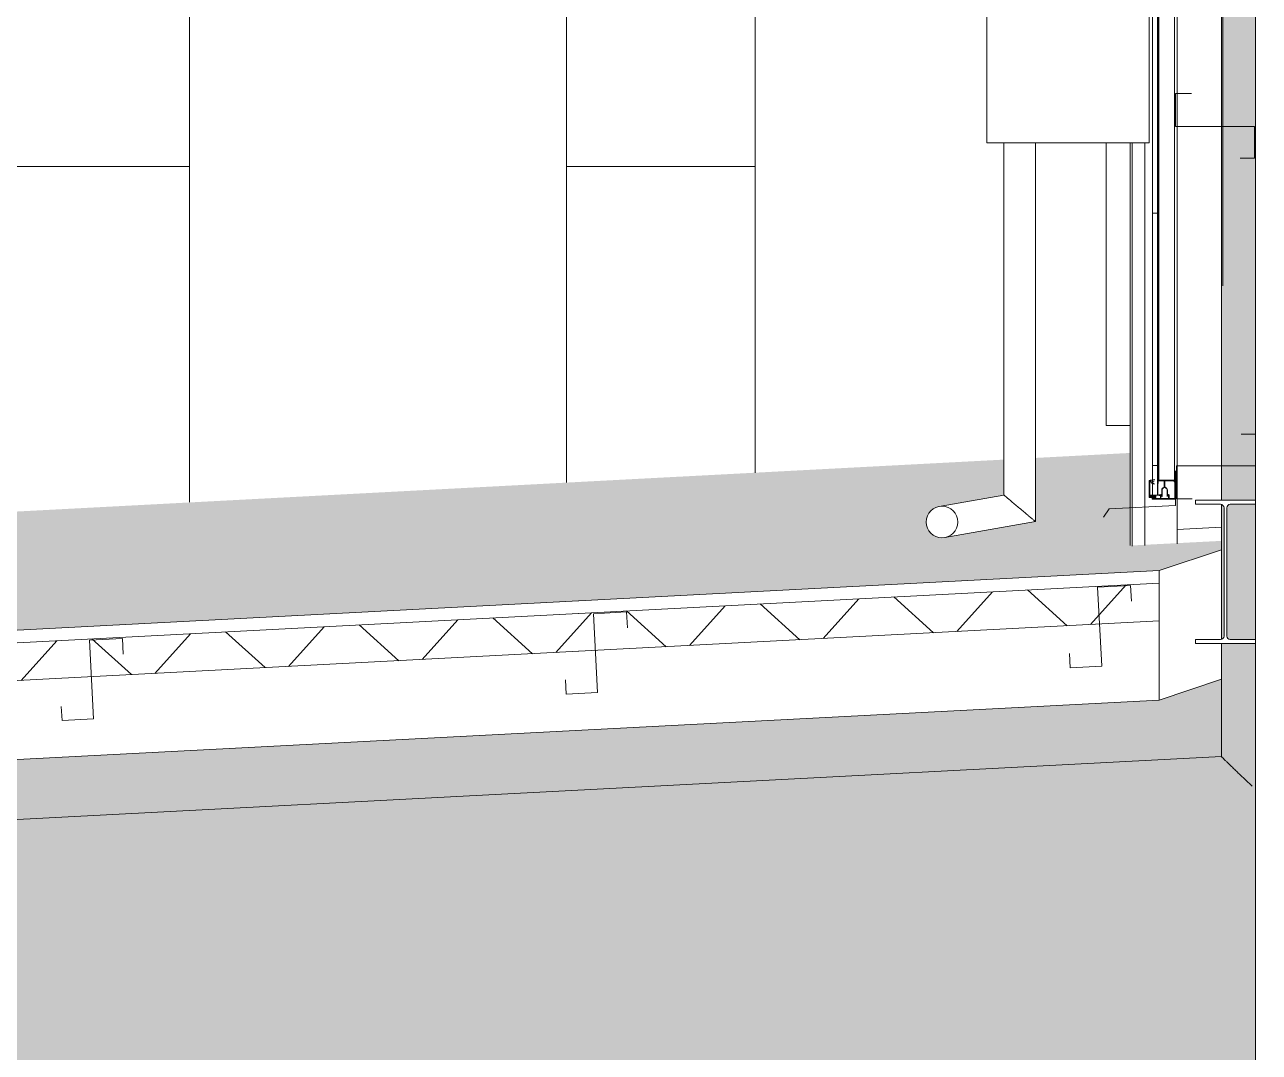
# Model space of a CAD drawing. Header units: millimetres. Extents: x 4237772 to 4686020, y -673 to 29459.
# Drawn here: x 4457909 to 4461823, y 9596 to 12852 of the extents above; entities that cross this region are included whole.
import ezdxf

# ---------------------------------------------------------------- set-up
doc = ezdxf.new("R2010")
doc.units = ezdxf.units.MM
for name, color, linetype, lineweight in [('A-DETL', 90, 'Continuous', 18), ('A-DETL-GENF', 92, 'Continuous', 5), ('A-GENM', 13, 'Continuous', 5), ('A-GLAZ-CWMG', 51, 'Continuous', 5), ('A-ROOF', 132, 'Continuous', 5), ('A-ROOF-IDEN', 132, 'Continuous', 5), ('A-ROOF-PATT', 132, 'Continuous', 5), ('A-WALL-PATT', 111, 'Continuous', 5), ('P-SANR-FIXT', 6, 'Continuous', 5), ('S-BEAM', 12, 'Continuous', 5)]:
    doc.layers.add(name, color=color, linetype=linetype, lineweight=lineweight)

# ---------------------------------------------------------------- blocks, each defined once
blk = doc.blocks.new('Mechanical - Condensers - Mechanical - Condensers-1249279-SECTION - GRIDS B1-B2')
at = {"layer": 'A-GENM'}
h = blk.add_hatch(color=256, dxfattribs=at)
h.paths.add_polyline_path([(4436172.5, 10439.2), (4436172.5, 10891.3), (4436075.1, 10891.3), (4436075.1, 10534.1), (4436087.2, 10521.4), (4436146.7, 10463.8)])
h.paths.add_polyline_path([(4436172.5, 10904), (4436172.5, 11332.6), (4436102.6, 11332.3), (4436095.3, 11329.3), (4436091.9, 11321.2), (4436093.1, 10912.7), (4436095.3, 10907.4), (4436104.5, 10904), (4436149.4, 10904)])
h.paths.add_polyline_path([(4436075.1, 10905.3), (4436080.2, 10907.7), (4436083.4, 10915.4), (4436082.3, 11323.9), (4436077.9, 11330.2), (4436075.1, 11329.3), (4436075.1, 10907.4)])
h.paths.add_polyline_path([(4436152.2, 11345.3), (4436172.5, 11345.3), (4436172.5, 14590.3), (4436075.1, 14690.3), (4436075.7, 11345.3), (4436146.7, 11345.3)])
h = blk.add_hatch(color=256, dxfattribs=at)
h.paths.add_polyline_path([(4415037.4, 8329.8), (4436182.7, 9438.4), (4436182.7, 10891.3), (4436172.5, 10891.3), (4436172.5, 10439.2), (4414985.1, 9328.4), (4415005.1, 8947.9)])
h.paths.add_polyline_path([(4436716.5, 9466.4), (4437172.1, 9490.2), (4437172.1, 13590.3), (4461105.5, 13590.3), (4461105.5, 14590.3), (4437034.5, 14590), (4436716.5, 14562.1), (4436716.5, 9584)])
h.paths.add_polyline_path([(4436182.7, 10904), (4436182.7, 11332.6), (4436172.5, 11332.6), (4436172.5, 10904)])
h.paths.add_polyline_path([(4436182.7, 11345.3), (4436182.7, 14590.3), (4436172.5, 14590.3), (4436172.5, 11345.3)])
h.paths.add_polyline_path([(4475115.8, 13590.3), (4477373.7, 13590.3), (4477373.7, 14590.3), (4461305.5, 14590.3), (4461305.5, 13590.3), (4474992.1, 13590.3)])
h = blk.add_hatch(color=256, dxfattribs=at)
h.paths.add_polyline_path([(4428549.3, 10139.6), (4429663.8, 10198), (4429663.8, 10388.4), (4428539.4, 10329.7), (4428545.1, 10220.2)])
h.paths.add_polyline_path([(4429813.8, 10205.9), (4436075.1, 10534.1), (4436075.1, 10778.2), (4435877.9, 10712.6), (4429813.8, 10396.2), (4429813.8, 10220.2)])
h.paths.add_polyline_path([(4437301.2, 10597.1), (4437931.9, 10630.3), (4437931.9, 10902.9), (4437301.2, 10869.8), (4437301.2, 10598.9)])
h.paths.add_polyline_path([(4438400.8, 10654.9), (4438804.7, 10676.2), (4438804.7, 10948.9), (4438400.8, 10927.6), (4438400.8, 10810.3)])
h.paths.add_polyline_path([(4439273.5, 10700.8), (4439677.4, 10722.1), (4439677.4, 10994.8), (4439273.5, 10973.6), (4439273.5, 10810.3)])
blk.add_hatch(color=256, dxfattribs=at).paths.add_polyline_path([(4414985.1, 9328.4), (4436172.5, 10439.2), (4436075.1, 10534.1), (4414982.2, 9426), (4414981.9, 9414.9), (4414983.9, 9354.3)])
for p, q in [((4436075.1, 14690.3), (4436075.1, 11345.3)), ((4436075.1, 11331.4), (4436075.1, 10905.3)), ((4436075.1, 10891.3), (4436075.1, 10534.1)), ((4436075.1, 10534.1), (4414982.5, 9428.3))]:
    blk.add_line(p, q, dxfattribs=at)
blk.add_open_spline([(4436075.1, 10534.1), (4436074.9, 10534.1), (4436076.3, 10532.5), (4436081.5, 10527.1), (4436087, 10521.6), (4436092.8, 10515.9), (4436098.2, 10510.6), (4436102.5, 10506.4), (4436107.2, 10501.9), (4436113.8, 10495.4), (4436120.9, 10488.5), (4436128.5, 10481.2), (4436136.3, 10473.6), (4436146.6, 10463.8), (4436159.4, 10451.8), (4436168.1, 10443.4), (4436172.5, 10439.2)], degree=3, knots=[0, 0, 0, 0, 0.166667, 0.25, 0.333333, 0.416667, 0.458333, 0.5, 0.541667, 0.583333, 0.666667, 0.708333, 0.75, 0.833333, 0.916667, 1, 1, 1, 1], dxfattribs=at)
blk = doc.blocks.new('Downpipe - Tee Spreader - Downpipe - Tee Spreader-1473809-SECTION - GRIDS B1-B2')
at = {"layer": 'P-SANR-FIXT'}
for p, q in [((4435385.5, 12477.8), (4435385.5, 11362)), ((4435485.5, 11278), (4435485.5, 12477.8)), ((4435385.5, 11362), (4435180.6, 11325.8)), ((4435198, 11227.3), (4435485.5, 11278))]:
    blk.add_line(p, q, dxfattribs=at)
for start, end in [(0, 180), (180, 360)]:
    blk.add_arc((4435189.3, 11276.6), 50, start, end, dxfattribs=at)
for points, knots in [([(4435385.5, 11362), (4435385.5, 11362), (4435386.7, 11361), (4435390.9, 11357.5), (4435395.8, 11353.4), (4435400.1, 11349.8), (4435404.2, 11346.3), (4435407.7, 11343.3), (4435411.4, 11340.2), (4435416.3, 11336.1), (4435424.6, 11329.1), (4435431.2, 11323.7), (4435435.5, 11320)], [0.5, 0.5, 0.5, 0.5, 0.5833333, 0.6666667, 0.7083333, 0.75, 0.7916667, 0.8125, 0.8333333, 0.875, 0.9166667, 1, 1, 1, 1]), ([(4435435.5, 11320), (4435439.9, 11316.3), (4435446.4, 11310.9), (4435454.7, 11303.9), (4435459.6, 11299.8), (4435463.3, 11296.7), (4435466.9, 11293.7), (4435471, 11290.2), (4435475.3, 11286.6), (4435479, 11283.6), (4435481.9, 11281.1), (4435484.7, 11278.8), (4435485.5, 11278), (4435485.5, 11278)], [0, 0, 0, 0, 0.0833333, 0.125, 0.1666667, 0.1875, 0.2083333, 0.25, 0.2916667, 0.3333333, 0.375, 0.4166667, 0.5, 0.5, 0.5, 0.5])]:
    blk.add_open_spline(points, degree=3, knots=knots, dxfattribs=at)
blk = doc.blocks.new('Downpipe - L Spreader - Default-1309623-SECTION - GRIDS B1-B2')
at = {"layer": 'P-SANR-FIXT'}
for p, q in [((4435709.3, 12477.8), (4435709.3, 11582.4)), ((4435709.3, 11582.4), (4435785.7, 11582.4))]:
    blk.add_line(p, q, dxfattribs=at)
blk = doc.blocks.new('Structural Framing 25 - Structural Framing 1-1640794-SECTION - GRIDS B1-B2')
at = {"layer": 'S-BEAM'}
for p, q in [((4436182.7, 15045.8), (4436182.7, 11345.3)), ((4436182.7, 11332.6), (4436182.7, 10904)), ((4436182.7, 10891.3), (4436182.7, 5200))]:
    blk.add_line(p, q, dxfattribs=at)
blk = doc.blocks.new('Roof Gutters3 - Roof Gutters-1885272-SECTION - GRIDS B1-B2')
at = {"layer": 'A-ROOF'}
for p, q in [((4435934.5, 15032.2), (4435934.5, 11207.6)), ((4435831.8, 12477.8), (4435831.8, 11202.2))]:
    blk.add_line(p, q, dxfattribs=at)
blk = doc.blocks.new('Rectangular Mullion - Frame_Framed Facade_Danpal_DPANMF BT1-2879759-SECTION - GRIDS B1-B2')
at = {"layer": 'A-GLAZ-CWMG'}
for p, q in [((4435785.7, 11202), (4435785.7, 12477.8)), ((4435792.2, 11199.9), (4435792.2, 12477.8))]:
    blk.add_line(p, q, dxfattribs=at)
blk = doc.blocks.new('Rectangular Mullion - Mullion_FramedFacade_Danpal_DPAEC50-1262938-SECTION - GRIDS B1-B2')
at = {"layer": 'A-GLAZ-CWMG'}
for p, q in [((4435873.5, 14848.8), (4435873.5, 11408.8)), ((4435874.3, 14848.8), (4435874.3, 11408.8)), ((4435876.2, 14848.8), (4435876.2, 11408.8)), ((4435877.2, 14848.8), (4435877.2, 11408.8)), ((4435926.2, 14848.8), (4435926.2, 11408.8))]:
    blk.add_line(p, q, dxfattribs=at)
blk = doc.blocks.new('MulticellPanel_Polycarbonate_Danpal_1040w - Pearl Green-1262874-SECTION - GRIDS B1-B2')
at = {"layer": 'A-GENM'}
h = blk.add_hatch(dxfattribs=at)
h.set_pattern_fill('FP_202', color=256, style=0, pattern_type=2)
h.set_pattern_definition([(90, (4463253, 10654.8), (-800, 5e-14), []), (180, (4463253, 10654.8), (-1e-13, -800), [])])
h.paths.add_polyline_path([(4435872.7, 11362.1), (4435872.7, 14848.8), (4435856.7, 14848.8), (4435859, 11362.1), (4435866.7, 11362.1)])
for p, q in [((4435856.7, 14848.8), (4435856.7, 11362.1)), ((4435872.7, 11362.1), (4435872.7, 14848.8)), ((4435856.7, 11362.1), (4435872.7, 11362.1))]:
    blk.add_line(p, q, dxfattribs=at)
blk = doc.blocks.new('Rectangular Mullion - Frame_Framed Facade_Danpal_DPANMF BT1-2879755-SECTION - GRIDS B1-B2')
at = {"layer": 'A-GLAZ-CWMG'}
blk.add_line((4436075.1, 11260.4), (4435934.5, 11253), dxfattribs=at)
blk = doc.blocks.new('Rectangular Mullion - DPANMF BT1-1105306-SECTION - GRIDS B1-B2')
at = {"layer": 'A-DETL-GENF'}
for p, q in [((4435846.3, 11359.8), (4435846.3, 11407.7)), ((4435846.3, 11407.7), (4435852.2, 11407.7)), ((4435848.3, 11406.2), (4435848.3, 11362.1)), ((4435852.2, 11406.2), (4435848.3, 11406.2)), ((4435852.2, 11407.7), (4435850.5, 11407.7)), ((4435851.1, 11405.5), (4435852.2, 11405.5)), ((4435852.2, 11407.7), (4435852.2, 11406.2)), ((4435852.2, 11405.5), (4435852.2, 11407.7)), ((4435856.5, 11408), (4435855.8, 11405.9)), ((4435856.4, 11405.3), (4435861.8, 11406.4)), ((4435862.4, 11410.1), (4435856.5, 11408)), ((4435862, 11405.8), (4435856.9, 11403.7)), ((4435873.2, 11398.8), (4435873.2, 11408.8)), ((4435873.2, 11408.8), (4435927.2, 11408.8)), ((4435874.7, 11398.8), (4435873.2, 11398.8)), ((4435893.1, 11407.3), (4435874.7, 11407.3)), ((4435874.7, 11407.3), (4435874.7, 11398.8)), ((4435894.1, 11387.5), (4435894.1, 11406.3)), ((4435895.6, 11406.3), (4435895.6, 11387.5)), ((4435925.7, 11407.3), (4435896.6, 11407.3)), ((4435925.7, 11403.8), (4435925.7, 11407.3)), ((4435927.2, 11403.8), (4435925.7, 11403.8)), ((4435927.2, 11408.8), (4435927.2, 11403.8)), ((4435927.2, 11351.3), (4435927.2, 11408.1)), ((4435929.7, 11407.4), (4435929.7, 11348.8)), ((4435850.3, 11360.5), (4435846.3, 11359.8)), ((4435846.3, 11354.3), (4435846.3, 11359.8)), ((4435846.3, 11359.8), (4435850.1, 11359.8)), ((4435855.6, 11354.3), (4435846.3, 11354.3)), ((4435848.3, 11362.1), (4435851, 11362.1)), ((4435848.4, 11357.9), (4435848.4, 11356.2)), ((4435848.4, 11356.2), (4435865, 11356.2)), ((4435850.3, 11358.9), (4435850.3, 11360.5)), ((4435859.4, 11358.4), (4435850.8, 11358.4)), ((4435851.7, 11361.4), (4435851.7, 11360.3)), ((4435852.2, 11359.8), (4435860.3, 11359.8)), ((4435855.6, 11348.8), (4435855.6, 11354.3)), ((4435866.7, 11354.3), (4435857.3, 11354.3)), ((4435857.3, 11354.3), (4435857.3, 11351.3)), ((4435857.3, 11351.3), (4435881.6, 11351.3)), ((4435860.5, 11357.7), (4435859.4, 11358.4)), ((4435863.3, 11357.7), (4435860.5, 11357.7)), ((4435861.1, 11358.8), (4435863.9, 11358.8)), ((4435865, 11358.8), (4435862.1, 11358.8)), ((4435862.8, 11360.1), (4435866.7, 11360.1)), ((4435865, 11356.2), (4435865, 11358.8)), ((4435866.7, 11360.1), (4435866.7, 11354.3)), ((4435876.6, 11360.8), (4435876.6, 11362.3)), ((4435876.6, 11362.3), (4435884.7, 11362.3)), ((4435881.6, 11360.8), (4435876.6, 11360.8)), ((4435881.6, 11351.3), (4435881.6, 11360.8)), ((4435883.1, 11360.8), (4435883.1, 11351.3)), ((4435885.3, 11360.8), (4435883.1, 11360.8)), ((4435883.1, 11351.3), (4435907.7, 11351.3)), ((4435883.2, 11364.1), (4435885.7, 11364.1)), ((4435885.7, 11363.1), (4435883.2, 11363.1)), ((4435886.3, 11358), (4435884.9, 11360.4)), ((4435885.7, 11364.1), (4435885.7, 11377.4)), ((4435885.7, 11361.2), (4435885.7, 11363.1)), ((4435886.9, 11377.4), (4435886.9, 11358.1)), ((4435902.9, 11358.1), (4435902.9, 11377.2)), ((4435904.8, 11360.4), (4435903.4, 11358)), ((4435904.1, 11377.2), (4435904.1, 11364.1)), ((4435904.1, 11364.1), (4435906.6, 11364.1)), ((4435906.6, 11363.1), (4435904.1, 11363.1)), ((4435904.1, 11363.1), (4435904.1, 11361.2)), ((4435907.7, 11360.8), (4435904.3, 11360.8)), ((4435904.8, 11362.3), (4435909.2, 11362.3)), ((4435907.7, 11351.3), (4435907.7, 11360.8)), ((4435909.2, 11362.3), (4435909.2, 11351.3)), ((4435909.2, 11351.3), (4435927.2, 11351.3)), ((4435929.7, 11348.8), (4435855.6, 11348.8))]:
    blk.add_line(p, q, dxfattribs=at)
for centre, radius, start, end in [((4435853, 11406.4), 3.39, 103.7613, 126.2723), ((4435862.5, 11408), 11.6, 192.7142, 266.5551), ((4435861.5, 11371.7), 39.1, 89.0481, 103.7613), ((4435856.3, 11405.7), 0.48, 163.5726, 281.4702), ((4435857.2, 11402.8), 0.88, 111.9882, 227.4298), ((4435899.7, 11443.6), 59.8, 223.8532, 231.0063), ((4435861.9, 11406), 0.32, 291.9882, 101.4702), ((4435861.8, 11396.8), 0.4, 263.0736, 49.4168), ((4435893.1, 11406.3), 1, 0, 90), ((4435896.6, 11406.3), 1, 90, 180), ((4435848.9, 11357.9), 0.5, 90, 180), ((4435850.8, 11358.9), 0.5, 180, 270), ((4435851, 11361.4), 0.7, 0, 90), ((4435852.2, 11360.3), 0.5, 180, 270), ((4435862.8, 11359.3), 0.834, 90, 213.9612), ((4435883.2, 11363.6), 0.5, 90, 270), ((4435894.9, 11377.4), 9.2, 99.879, 180), ((4435894.9, 11377.4), 8, 358.2562, 180), ((4435893.1, 11387.5), 1, 279.879, 0), ((4435896.6, 11387.5), 1, 180, 260.1209), ((4435894.9, 11377.4), 9.2, 358.3739, 80.1209), ((4435903.2, 11358.1), 0.3, 180, 330), ((4435906.6, 11363.6), 0.5, 270, 90)]:
    blk.add_arc(centre, radius, start, end, dxfattribs=at)
for centre, major_axis, start_param, end_param in [((4435862.2, 11410.4), (0.356, 0.183), 4.581171, 7.491807), ((4435886.6, 11358.1), (0.3, 0), 3.665191, 6.283185)]:
    blk.add_ellipse(centre, major_axis=major_axis, ratio=1, start_param=start_param, end_param=end_param, dxfattribs=at)
for points, knots in [([(4435850.5, 11407.7), (4435850.4, 11407.7), (4435850.3, 11407.8), (4435850.2, 11407.9), (4435850.2, 11408.2), (4435850.4, 11408.5), (4435850.6, 11408.9), (4435850.9, 11409.1), (4435851, 11409.2)], [0, 0, 0, 0, 0.147059, 0.294118, 0.411765, 0.588235, 0.823529, 1, 1, 1, 1]), ([(4435927.2, 11408.1), (4435927.2, 11408.1), (4435927.3, 11408.3), (4435927.3, 11408.4), (4435927.5, 11408.5), (4435927.7, 11408.6), (4435927.9, 11408.5), (4435928.2, 11408.4), (4435928.5, 11408.3), (4435928.9, 11408.1), (4435929.2, 11408), (4435929.4, 11407.9), (4435929.5, 11407.8), (4435929.7, 11407.6), (4435929.7, 11407.5), (4435929.7, 11407.4)], [0, 0, 0, 0, 0.041667, 0.104167, 0.177083, 0.239583, 0.333333, 0.416667, 0.5, 0.666667, 0.729167, 0.791667, 0.84375, 0.90625, 1, 1, 1, 1]), ([(4435850.1, 11359.8), (4435850.1, 11359.8), (4435850.3, 11359.8), (4435850.3, 11359.6), (4435850.2, 11359.4), (4435850, 11359.2), (4435849.8, 11359), (4435849.7, 11358.9), (4435849.6, 11358.7), (4435849.4, 11358.6), (4435849.3, 11358.5), (4435849.1, 11358.4), (4435849, 11358.4), (4435848.9, 11358.4)], [0, 0, 0, 0, 0.072917, 0.1875, 0.291667, 0.5, 0.583333, 0.666667, 0.729167, 0.791667, 0.854167, 0.916667, 1, 1, 1, 1]), ([(4435860.3, 11359.8), (4435860.4, 11359.8), (4435860.6, 11359.8), (4435860.8, 11359.7), (4435860.9, 11359.6), (4435861, 11359.5), (4435861.1, 11359.3), (4435861.1, 11359.1), (4435861.1, 11358.9), (4435861.1, 11358.8)], [0, 0, 0, 0, 0.111111, 0.222222, 0.333333, 0.444444, 0.555556, 0.708333, 1, 1, 1, 1]), ([(4435863.9, 11358.8), (4435864, 11358.8), (4435864.1, 11358.8), (4435864.2, 11358.6), (4435864.1, 11358.2), (4435863.9, 11357.9), (4435863.7, 11357.8), (4435863.5, 11357.7), (4435863.3, 11357.7)], [0, 0, 0, 0, 0.125, 0.25, 0.5, 0.666667, 0.833333, 1, 1, 1, 1]), ([(4435884.7, 11362.3), (4435884.9, 11362.3), (4435885.1, 11362.2), (4435885.3, 11361.8), (4435885.4, 11361.7), (4435885.5, 11361.5), (4435885.5, 11361.3), (4435885.6, 11361.1), (4435885.5, 11360.9), (4435885.4, 11360.8), (4435885.3, 11360.8)], [0, 0, 0, 0, 0.333333, 0.416667, 0.5, 0.583333, 0.666667, 0.75, 0.84375, 1, 1, 1, 1]), ([(4435884.9, 11360.4), (4435884.9, 11360.4), (4435884.9, 11360.6), (4435885, 11360.8), (4435885.2, 11360.9), (4435885.4, 11361.1), (4435885.6, 11361.1), (4435885.7, 11361.2)], [0, 0, 0, 0, 0.25, 0.5, 0.75, 0.875, 1, 1, 1, 1]), ([(4435904.3, 11360.8), (4435904.2, 11360.8), (4435904.1, 11360.9), (4435904, 11361), (4435904, 11361.2), (4435904, 11361.4), (4435904.1, 11361.6), (4435904.2, 11361.8), (4435904.4, 11362), (4435904.5, 11362.2), (4435904.6, 11362.3), (4435904.7, 11362.3), (4435904.8, 11362.3)], [0, 0, 0, 0, 0.083333, 0.1875, 0.291667, 0.375, 0.458333, 0.583333, 0.666667, 0.75, 0.875, 1, 1, 1, 1]), ([(4435904.1, 11361.2), (4435904.2, 11361.1), (4435904.3, 11361.1), (4435904.5, 11361), (4435904.7, 11360.8), (4435904.9, 11360.6), (4435904.9, 11360.5), (4435904.8, 11360.4)], [0, 0, 0, 0, 0.125, 0.25, 0.375, 0.625, 1, 1, 1, 1])]:
    blk.add_open_spline(points, degree=3, knots=knots, dxfattribs=at)
blk = doc.blocks.new('Rectangular Mullion - Frame_Framed Facade_Danpal_DPANMF BT1-1113569-SECTION - GRIDS B1-B2')
at = {"layer": 'A-GLAZ-CWMG'}
for p, q in [((4435852.2, 11407.7), (4435846.3, 11407.7)), ((4435848.3, 11406.2), (4435852.2, 11406.2)), ((4435852.2, 11406.2), (4435852.2, 11407.7)), ((4435873.2, 11408.8), (4435873.2, 11362.1)), ((4435929.7, 11408.8), (4435927.2, 11408.8)), ((4435846.3, 11359.8), (4435846.3, 11354.3)), ((4435846.3, 11354.3), (4435855.6, 11354.3)), ((4435873.2, 11362.1), (4435848.3, 11362.1)), ((4435855.6, 11354.3), (4435855.6, 11348.8))]:
    blk.add_line(p, q, dxfattribs=at)
blk = doc.blocks.new('Generic Models 13 - Generic Models 13-2262104-SECTION - GRIDS B1-B2')
at = {"layer": 'A-GENM'}
for p, q in [((4435385.5, 14893.4), (4435331.9, 14893.4)), ((4435331.9, 14877.8), (4435331.9, 14893.4)), ((4435846.3, 14893.4), (4435485.4, 14893.4)), ((4435846.3, 14893.4), (4435846.3, 14877.8))]:
    blk.add_line(p, q, dxfattribs=at)
at = {"layer": 'A-GENM', "lineweight": 13}
for p, q in [((4435846.3, 14877.8), (4435331.9, 14877.8)), ((4435331.9, 14877.8), (4435331.9, 12477.8)), ((4435846.3, 12477.8), (4435846.3, 14877.8)), ((4435331.9, 12477.8), (4435846.3, 12477.8))]:
    blk.add_line(p, q, dxfattribs=at)
blk = doc.blocks.new('Structural Framing 10 - Structural Framing 1-2898566-SECTION - GRIDS B1-B2')
at = {"layer": 'S-BEAM', "lineweight": 13}
for p, q in [((4436182.7, 11345.3), (4435992.7, 11345.3)), ((4435992.7, 11345.3), (4435992.7, 11332.6)), ((4435992.7, 11332.6), (4436072, 11332.6)), ((4436083.4, 11321.2), (4436083.4, 10915.4)), ((4436091.9, 10915.4), (4436091.9, 11321.2)), ((4436103.3, 11332.6), (4436182.7, 11332.6)), ((4436182.7, 11332.6), (4436182.7, 11345.3)), ((4436072, 10904), (4435992.7, 10904)), ((4435992.7, 10904), (4435992.7, 10891.3)), ((4435992.7, 10891.3), (4436182.7, 10891.3)), ((4436182.7, 10904), (4436103.3, 10904)), ((4436182.7, 10891.3), (4436182.7, 10904))]:
    blk.add_line(p, q, dxfattribs=at)
for centre, start, end in [((4436072, 11321.2), 360, 90), ((4436103.3, 11321.2), 90, 180), ((4436072, 10915.4), 270, 360), ((4436103.3, 10915.4), 180, 270)]:
    blk.add_arc(centre, 11.4, start, end, dxfattribs=at)

msp = doc.modelspace()

# ---------------------------------------------------------------- hatches: boundary and pattern name
at = {"layer": 'A-ROOF-PATT'}
h = msp.add_hatch(dxfattribs=at)
h.set_pattern_fill('FP_187', color=256, style=0, pattern_type=2)
h.set_pattern_definition([(3.013, (37691.9309, -226018.123), (-31.18210451525, -1.0529e-05), [])])
h.paths.add_polyline_path([(4446822.7, 10371.9), (4446831.5, 10372.4), (4446831.7, 10369.1), (4446837.2, 10370), (4446837.1, 10372.7), (4446822.1, 10371.9)])
h.paths.add_polyline_path([(4447460.8, 10390.4), (4447461.4, 10390.4), (4447460.8, 10426.5)])
h.paths.add_polyline_path([(4435506.2, 9766.6), (4446705.4, 10350.9), (4446710.4, 10360.2), (4446785.1, 10367.4), (4446784.9, 10370), (4446800.8, 10373.4), (4446800.3, 10382.5), (4446826.3, 10384), (4446826.9, 10372.6), (4446852.5, 10373.8), (4446852.8, 10370.2), (4446922.5, 10373.8), (4446927.3, 10362.5), (4447460.8, 10390.4), (4447462.7, 10427.3), (4447531.2, 10432.2), (4447531.1, 10434.1), (4447580.2, 10434.4), (4447580.2, 10434.2), (4447680.2, 10437.1), (4447680.7, 10432.2), (4447684.4, 10402), (4461505.4, 11123.2), (4461702.7, 11188.8), (4461702.7, 11216.8), (4461413.3, 11202), (4461413.3, 11495.4), (4461113.1, 11479.6), (4461111.4, 11277.7), (4460816.9, 11226.6), (4460803.9, 11228.3), (4460788.7, 11235.7), (4460779, 11244.5), (4460771.9, 11255.5), (4460768, 11268), (4460767.5, 11281), (4460770.3, 11293.8), (4460775.3, 11303.8), (4460785.5, 11315), (4460797.5, 11322.2), (4460814.6, 11327), (4461013.1, 11362), (4461013.1, 11474.3), (4456579.3, 11241.1), (4456599.2, 11193.6), (4456641.7, 11195.8), (4456641.7, 11189.8), (4456526.4, 11181.1), (4456524.9, 11187.2), (4456505.6, 11233.2), (4456436.4, 11228.9), (4456419.8, 11178.3), (4456306.6, 11169.8), (4456306.4, 11175.8), (4456349.2, 11179.6), (4456366.4, 11229.1), (4456348.5, 11228.9), (4455705.8, 11195.1), (4455707.7, 11174), (4455697.4, 11174.6), (4455696, 11175), (4455694.3, 11174.9), (4455693.6, 11194.5), (4454961.7, 11155.2), (4454964.9, 11107.2), (4454954.6, 11107.7), (4454953.8, 11108.2), (4454951.5, 11108.1), (4454949.8, 11155.3), (4454420.5, 11126), (4454221.1, 11106), (4454218.8, 11104), (4454220.6, 11056.5), (4454222.1, 11040.3), (4454211.8, 11040.9), (4454211.1, 11041.4), (4454208.8, 11041.3), (4454206.2, 11096.3), (4454207, 11103.2), (4454208.5, 11103.3), (4454208.5, 11104.4), (4454203, 11105.2), (4454198.4, 11106), (4453478.3, 11039.1), (4453476, 11037.1), (4453477.9, 10989.7), (4453479.4, 10973.5), (4453469.1, 10974.1), (4453468.3, 10974.5), (4453466, 10974.4), (4453463.5, 11029.4), (4453464.3, 11036.4), (4453465.7, 11036.5), (4453465.7, 11037.5), (4453460.3, 11038.3), (4453455.7, 11039.1), (4452735.5, 10972.3), (4452733.2, 10970.3), (4452735.1, 10922.9), (4452736.6, 10906.7), (4452726.3, 10907.2), (4452725.5, 10907.7), (4452723.2, 10907.6), (4452720.7, 10962.6), (4452721.5, 10969.6), (4452723, 10969.6), (4452722.9, 10970.7), (4452717.5, 10971.5), (4452712.9, 10972.3), (4451992.8, 10905.4), (4451990.4, 10903.5), (4451992.3, 10856), (4451993.8, 10839.8), (4451983.5, 10840.4), (4451982.7, 10840.9), (4451980.5, 10840.7), (4451977.9, 10895.7), (4451978.7, 10902.7), (4451980.2, 10902.8), (4451980.1, 10903.9), (4451974.7, 10904.7), (4451970.1, 10905.5), (4451250, 10838.6), (4451247.7, 10836.6), (4451249.5, 10789.2), (4451251.1, 10773), (4451240.7, 10773.6), (4451240, 10774), (4451237.7, 10773.9), (4451235.1, 10828.9), (4451235.9, 10835.9), (4451237.4, 10836), (4451237.4, 10837), (4451232, 10837.8), (4451227.3, 10838.6), (4450507.2, 10771.8), (4450504.9, 10769.8), (4450506.8, 10722.3), (4450508.3, 10706.2), (4450498, 10706.7), (4450497.2, 10707.2), (4450494.9, 10707.1), (4450492.4, 10762.1), (4450493.2, 10769.1), (4450494.7, 10769.1), (4450494.6, 10770.2), (4450489.2, 10771), (4450484.6, 10771.8), (4449764.4, 10704.9), (4449762.1, 10703), (4449764, 10655.5), (4449765.5, 10639.3), (4449755.2, 10639.9), (4449755, 10640.4), (4449752.1, 10640.2), (4449749.6, 10695.2), (4449750.4, 10702.2), (4449751.9, 10702.3), (4449751.8, 10703.4), (4449746.4, 10704.2), (4449741.8, 10705), (4449021.7, 10638.1), (4449019.4, 10636.1), (4449021.2, 10588.7), (4449022.7, 10572.5), (4449012.4, 10573.1), (4449011.7, 10573.5), (4449009.4, 10573.4), (4449006.8, 10628.4), (4449007.6, 10635.4), (4449009.1, 10635.5), (4449009, 10636.5), (4449003.6, 10637.3), (4448999, 10638.1), (4448278.9, 10571.3), (4448276.6, 10569.3), (4448279.4, 10511.8), (4448280, 10505.6), (4448269.6, 10507), (4448269.5, 10506.7), (4448266.6, 10508.8), (4448264, 10561.6), (4448264.8, 10568.6), (4448266.3, 10568.6), (4448266.3, 10569.7), (4448260.9, 10570.5), (4448256.3, 10571.3), (4447536.1, 10504.4), (4447533.8, 10502.4), (4447535.7, 10455), (4447537.2, 10438.8), (4447526.9, 10438.8), (4447526.1, 10439.8), (4447523.8, 10439.7), (4447521.3, 10494.7), (4447522.1, 10501.7), (4447523.6, 10501.8), (4447523.5, 10502.8), (4447518.1, 10503.6), (4447513.4, 10507.6), (4447513.2, 10511.2), (4447524.1, 10515.9), (4447537.5, 10515.4), (4447540.4, 10514.9), (4448261.8, 10581.9), (4448264.1, 10582.5), (4448280.3, 10582.3), (4448283.2, 10581.7), (4449006, 10648), (4449006.8, 10649.4), (4449023.1, 10649.1), (4449025.9, 10648.6), (4449747.3, 10715.6), (4449749.6, 10716.2), (4449765.8, 10715.9), (4449768.7, 10715.4), (4450490.1, 10782.4), (4450492.4, 10783), (4450508.6, 10782.8), (4450511.5, 10782.2), (4451232.9, 10849.3), (4451235.2, 10849.9), (4451251.4, 10849.6), (4451254.3, 10849.1), (4451975.6, 10916.1), (4451977.9, 10916.7), (4451994.1, 10916.4), (4451997, 10915.9), (4452718.4, 10982.9), (4452720.7, 10983.5), (4452736.9, 10983.3), (4452739.8, 10982.8), (4453461.2, 11049.8), (4453463.5, 11050.4), (4453479.7, 11050.1), (4453482.6, 11049.6), (4453969.2, 11093.5), (4435680.2, 9779.1)])
h.paths.add_polyline_path([(4446778.8, 10354.8), (4446851.4, 10360), (4446849.5, 10364.3), (4446780.4, 10360), (4446779.5, 10357.1)])
h.paths.add_polyline_path([(4446805.3, 10371.6), (4446806.8, 10373.8), (4446805.4, 10373.4)])
h.paths.add_polyline_path([(4446781.8, 10372.8), (4446781.8, 10392.8), (4446777.1, 10392.8), (4446786.9, 10439.9), (4446791.8, 10440.2), (4446796.6, 10391.1), (4446798.5, 10374.3), (4446784.9, 10373.1)])
h.paths.add_polyline_path([(4446800.2, 10384.7), (4446802.9, 10389.4), (4446810.6, 10391.8), (4446827, 10386.4), (4446802.9, 10384.8)])
h.paths.add_polyline_path([(4447531.1, 10434.1), (4447588, 10437.4), (4447534.7, 10434.3)])
h.paths.add_polyline_path([(4448198.5, 10438.4), (4448198.3, 10441.4), (4448204.4, 10444.2), (4448204.3, 10452.2), (4448205.5, 10494.1), (4448274, 10498.5), (4448274, 10500.9), (4448330.7, 10504.2), (4448322.9, 10503.5), (4448323, 10501.1), (4448423, 10504), (4448425, 10481.1), (4448427.5, 10454.7), (4448427.3, 10453.7), (4448427.2, 10451.4), (4448203.5, 10438.7)])
h.paths.add_polyline_path([(4447560.9, 10438.8), (4447560.5, 10446.2), (4447581.5, 10447), (4447581.9, 10439.9), (4447561.3, 10438.8)])
h.paths.add_polyline_path([(4447561.2, 10453.4), (4447567.5, 10455.8), (4447568.3, 10454.9), (4447565.3, 10454.2)])
h.paths.add_polyline_path([(4447563.8, 10449.5), (4447563.8, 10452.9), (4447568.3, 10454.2), (4447570.2, 10455.8), (4447575, 10455.8), (4447578.6, 10452.2), (4447577.4, 10450.3), (4447568.3, 10449.8)])
h.paths.add_polyline_path([(4448941.3, 10505.3), (4448941.1, 10508.3), (4448947.2, 10511), (4448947.1, 10519.1), (4448948.3, 10560.9), (4449016.7, 10565.4), (4449016.8, 10567.8), (4449073.5, 10571), (4449065.6, 10570.3), (4449065.8, 10567.9), (4449165.8, 10570.8), (4449166.7, 10560.6), (4449170.2, 10521.5), (4449170.1, 10520.5), (4449170, 10518.3), (4448948.6, 10505.7)])
h.paths.add_polyline_path([(4448303.7, 10505.6), (4448303.3, 10513), (4448324.4, 10511.8), (4448324.6, 10506.7), (4448304, 10505.6)])
h.paths.add_polyline_path([(4448304, 10520.2), (4448310.2, 10522.6), (4448311.1, 10521.7), (4448308.1, 10521.1)])
h.paths.add_polyline_path([(4448306.6, 10516.4), (4448306.6, 10519.8), (4448311.1, 10521.1), (4448313, 10522.6), (4448317.8, 10522.6), (4448321.3, 10519), (4448320.2, 10517.1), (4448311.1, 10516.6)])
h.paths.add_polyline_path([(4449684, 10572.1), (4449683.9, 10575.1), (4449690, 10577.9), (4449689.8, 10585.9), (4449691, 10627.8), (4449759.5, 10632.2), (4449759.5, 10634.6), (4449816.3, 10637.9), (4449808.4, 10637.1), (4449808.6, 10634.7), (4449908.6, 10637.6), (4449909.5, 10627.5), (4449913, 10588.4), (4449912.9, 10587.3), (4449912.8, 10585.1), (4449689.1, 10572.4)])
h.paths.add_polyline_path([(4449046.5, 10572.5), (4449046.1, 10579.9), (4449067, 10580.7), (4449067.4, 10573.6), (4449046.8, 10572.5)])
h.paths.add_polyline_path([(4449046.7, 10587.1), (4449053, 10589.5), (4449053.8, 10588.5), (4449050.9, 10587.9)])
h.paths.add_polyline_path([(4449049.3, 10583.2), (4449049.3, 10586.6), (4449053.8, 10587.9), (4449055.7, 10589.5), (4449060.6, 10589.5), (4449064.1, 10585.8), (4449062.9, 10583.9), (4449053.9, 10583.4)])
h.paths.add_polyline_path([(4450426.8, 10639), (4450426.6, 10642), (4450432.7, 10644.7), (4450432.6, 10652.7), (4450433.8, 10694.6), (4450502.3, 10699), (4450502.3, 10701.4), (4450559, 10704.7), (4450551.2, 10704), (4450551.3, 10701.6), (4450651.3, 10704.5), (4450652.2, 10694.3), (4450655.8, 10655.2), (4450655.6, 10654.2), (4450655.5, 10651.9), (4450484.9, 10642)])
h.paths.add_polyline_path([(4449789.2, 10639.3), (4449788.9, 10646.7), (4449809.8, 10647.6), (4449810.2, 10640.4), (4449789.6, 10639.3)])
h.paths.add_polyline_path([(4449789.5, 10653.9), (4449795.8, 10656.3), (4449796.6, 10655.4), (4449793.6, 10654.7)])
h.paths.add_polyline_path([(4449792.1, 10650), (4449792.1, 10653.5), (4449796.6, 10654.7), (4449798.5, 10656.3), (4449803.3, 10656.3), (4449806.9, 10652.7), (4449805.7, 10650.8), (4449796.6, 10650.3)])
h.paths.add_polyline_path([(4451169.6, 10705.8), (4451169.4, 10708.8), (4451175.5, 10711.6), (4451175.4, 10719.6), (4451176.6, 10761.4), (4451245.1, 10765.9), (4451246.9, 10768.5), (4451301.8, 10771.5), (4451293.9, 10770.8), (4451294.1, 10768.4), (4451394.1, 10771.3), (4451395, 10761.1), (4451398.6, 10722), (4451398.4, 10721), (4451398.3, 10718.8), (4451174.6, 10706.1)])
h.paths.add_polyline_path([(4450532, 10706.1), (4450531.6, 10713.5), (4450552.6, 10713.9), (4450553, 10707.3), (4450532.4, 10706.2)])
h.paths.add_polyline_path([(4450532.3, 10720.7), (4450538.6, 10723.1), (4450539, 10722.1), (4450536.4, 10721.6)])
h.paths.add_polyline_path([(4450534.9, 10716.9), (4450532.3, 10720.7), (4450539.4, 10721.6), (4450541.3, 10723.1), (4450546.1, 10723.1), (4450549.7, 10719.5), (4450548.5, 10717.6), (4450539.3, 10717.1)])
h.paths.add_polyline_path([(4451912.3, 10772.6), (4451912.2, 10775.6), (4451918.3, 10778.4), (4451918.2, 10786.4), (4451919.4, 10828.3), (4451987.8, 10832.7), (4451989.4, 10835.3), (4452044.6, 10838.4), (4452036.7, 10837.6), (4452036.9, 10835.2), (4452136.9, 10838.2), (4452137.8, 10828), (4452141.3, 10788.9), (4452141.2, 10787.8), (4452141.1, 10785.6), (4451917.4, 10772.9)])
h.paths.add_polyline_path([(4451274.8, 10773), (4451274.4, 10780.4), (4451295.4, 10781.2), (4451295.7, 10774.1), (4451275.1, 10773)])
h.paths.add_polyline_path([(4451275.1, 10787.6), (4451281.3, 10790), (4451282.2, 10789), (4451279.2, 10788.4)])
h.paths.add_polyline_path([(4451277.7, 10783.7), (4451277.7, 10787.1), (4451282.2, 10788.4), (4451284.1, 10790), (4451288.9, 10790), (4451292.4, 10786.3), (4451291.2, 10784.4), (4451282.2, 10783.9)])
h.paths.add_polyline_path([(4452655.1, 10839.5), (4452655, 10842.5), (4452661.1, 10845.2), (4452660.9, 10856.3), (4452662.1, 10895.1), (4452730.6, 10899.6), (4452731.8, 10902.1), (4452787.4, 10905.2), (4452779.5, 10904.5), (4452779.7, 10902.1), (4452879.6, 10905), (4452880.5, 10894.8), (4452884.1, 10855.7), (4452884, 10854.7), (4452883.9, 10852.4), (4452660.2, 10839.7)])
h.paths.add_polyline_path([(4452017.6, 10839.8), (4452017.2, 10847.2), (4452038.1, 10848.1), (4452038.5, 10840.9), (4452017.9, 10839.8)])
h.paths.add_polyline_path([(4452017.8, 10854.4), (4452023, 10858.1), (4452024.9, 10855.9), (4452022, 10855.3)])
h.paths.add_polyline_path([(4452020.4, 10850.6), (4452020.4, 10854), (4452024.9, 10855.3), (4452025.8, 10856.3), (4452029.4, 10858.1), (4452035.2, 10853.2), (4452034, 10851.3), (4452025, 10850.8)])
h.paths.add_polyline_path([(4453397.9, 10906.3), (4453397.7, 10909.3), (4453403.8, 10912.1), (4453403.7, 10920.1), (4453404.9, 10961.9), (4453473.4, 10966.4), (4453474.3, 10968.9), (4453530.1, 10972.1), (4453522.3, 10971.3), (4453522.4, 10968.9), (4453622.4, 10971.8), (4453623.3, 10961.7), (4453626.9, 10922.5), (4453626.7, 10921.5), (4453626.6, 10919.3), (4453402.9, 10906.6)])
h.paths.add_polyline_path([(4452760.3, 10906.6), (4452759.9, 10914.1), (4452780.9, 10914.4), (4452781.3, 10907.8), (4452760.7, 10906.7)])
h.paths.add_polyline_path([(4452760.6, 10921.2), (4452766.9, 10923.7), (4452767.3, 10922.6), (4452764.7, 10922.1)])
h.paths.add_polyline_path([(4452763.2, 10917.4), (4452760.6, 10921.2), (4452767.7, 10922.1), (4452769.6, 10923.7), (4452774.4, 10923.7), (4452778, 10920), (4452776.8, 10918.1), (4452767.6, 10917.6)])
h.paths.add_polyline_path([(4454140.7, 10973.1), (4454140.5, 10976.1), (4454146.6, 10978.9), (4454146.5, 10986.9), (4454147.7, 11028.8), (4454216.1, 11033.2), (4454216.7, 11035.7), (4454272.9, 11038.9), (4454265, 11038.1), (4454265.2, 11035.8), (4454365.2, 11038.7), (4454366.1, 11028.5), (4454369.7, 10989.4), (4454369.5, 10988.4), (4454369.4, 10986.1), (4454145.7, 10973.4)])
h.paths.add_polyline_path([(4453503.1, 10973.5), (4453502.7, 10980.9), (4453523.7, 10981.7), (4453524, 10974.6), (4453503.5, 10973.5)])
h.paths.add_polyline_path([(4453503.4, 10988.1), (4453509.6, 10990.5), (4453510.5, 10989.5), (4453507.5, 10988.9)])
h.paths.add_polyline_path([(4453506, 10984.2), (4453506, 10987.6), (4453510.5, 10988.9), (4453512.4, 10990.5), (4453517.2, 10990.5), (4453520.7, 10986.9), (4453519.6, 10985), (4453510.5, 10984.5)])
h.paths.add_polyline_path([(4454883.4, 11040), (4454883.3, 11043), (4454889.4, 11045.7), (4454889, 11068.4), (4454890.4, 11095.6), (4454958.9, 11100.1), (4454959.2, 11102.5), (4455015.7, 11105.7), (4455007.8, 11105), (4455008, 11102.6), (4455108, 11105.5), (4455108.9, 11095.3), (4455112.4, 11056.2), (4455112.3, 11055.2), (4455112.2, 11053), (4454888.5, 11040.2)])
h.paths.add_polyline_path([(4454245.9, 11040.3), (4454245.5, 11047.7), (4454266.4, 11048.6), (4454266.8, 11041.4), (4454246.2, 11040.3)])
h.paths.add_polyline_path([(4454246.2, 11054.9), (4454252.4, 11057.3), (4454253.2, 11056.4), (4454250.3, 11055.8)])
h.paths.add_polyline_path([(4454248.7, 11051.1), (4454248.7, 11054.5), (4454253.3, 11055.8), (4454255.2, 11057.3), (4454260, 11057.3), (4454263.5, 11053.7), (4454262.3, 11051.8), (4454253.3, 11051.3)])
h.paths.add_polyline_path([(4455626.2, 11106.8), (4455626, 11109.8), (4455632.2, 11112.6), (4455632, 11120.6), (4455633.2, 11162.5), (4455701.7, 11166.9), (4455701.7, 11169.3), (4455758.5, 11172.6), (4455750.6, 11171.8), (4455750.7, 11169.4), (4455850.7, 11172.3), (4455852.5, 11151.7), (4455855.2, 11123.1), (4455855, 11122), (4455854.9, 11119.8), (4455631.2, 11107.1)])
h.paths.add_polyline_path([(4454988.7, 11107.2), (4454988.3, 11114.6), (4455009.2, 11114.9), (4455009.6, 11108.3), (4454989, 11107.2)])
h.paths.add_polyline_path([(4454988.9, 11121.8), (4454995.2, 11124.2), (4454995.6, 11123.1), (4454993, 11122.6)])
h.paths.add_polyline_path([(4454991.5, 11117.9), (4454988.9, 11121.8), (4454996, 11122.6), (4454997.9, 11124.2), (4455002.8, 11124.2), (4455006.3, 11120.5), (4455005.1, 11118.6), (4454995.9, 11118.1)])
h.paths.add_polyline_path([(4455731.4, 11174), (4455731, 11181.4), (4455752, 11181.8), (4455752.4, 11175.1), (4455731.8, 11174)])
h.paths.add_polyline_path([(4455731.7, 11188.6), (4455738, 11191), (4455738.4, 11190), (4455735.8, 11189.4)])
h.paths.add_polyline_path([(4455734.3, 11184.7), (4455731.7, 11188.6), (4455738.8, 11189.4), (4455740.7, 11191), (4455745.5, 11191), (4455749.1, 11187.4), (4455747.9, 11185.5), (4455738.7, 11185)])
h.paths.add_polyline_path([(4462928.8, 11280.3), (4467172.6, 11503.7), (4466984.3, 11503.7), (4466984.3, 11494), (4462928.8, 11281.3)])
h = msp.add_hatch(dxfattribs=at)
h.set_pattern_fill('FP_186', color=256, angle=225, style=0, pattern_type=2)
h.set_pattern_definition([(47.987, (4488880.53, 10654.8), (-222.8979, 200.7898), []), (137.987, (4488880.53, 10654.8), (-200.7898, -222.8979), [])])
h.paths.add_polyline_path([(4435506.2, 9606.4), (4461505.4, 10963), (4461505.4, 11083.1), (4446985.8, 10323.9), (4446985.7, 10320.9), (4446870.4, 10312.2), (4446868.5, 10319.4), (4446766, 10312.6), (4446766, 10309.6), (4446650.5, 10300.9), (4446650.4, 10306.9), (4446650.1, 10308), (4435506.2, 9726.5)])
at = {"layer": 'A-WALL-PATT'}
h = msp.add_hatch(dxfattribs=at)
h.set_pattern_fill('FP_191', color=256, style=0, pattern_type=2)
h.set_pattern_definition([(90, (4454244, 7600), (-5977, 4e-13), [1200, -1200]), (90, (4455439.6, 7600), (-5977, 4e-13), [1200, -1200]), (90, (4456635, 7600), (-5977, 4e-13), [1200, -1200]), (90, (4455439.6, 8800), (-5977, 4e-13), [1200, -1200]), (90, (4456635, 8800), (-5977, 4e-13), [1200, -1200]), (180, (4455439.6, 8800), (-3e-13, -2400), [1195.4, -4781.7]), (180, (4456635, 10000), (-3e-13, -2400), [1195.4, -4781.7]), (90, (4456635, 7600), (-5977, 4e-13), [1200, -1200]), (90, (4457830.5, 7600), (-5977, 4e-13), [1200, -1200]), (90, (4458428, 7600), (-5977, 4e-13), [1200, -1200]), (90, (4457830.5, 8800), (-5977, 4e-13), [1200, -1200]), (90, (4458428, 8800), (-5977, 4e-13), [1200, -1200]), (180, (4457830.5, 8800), (-3e-13, -2400), [1195.4, -4781.7]), (180, (4458428.2, 10000), (-3e-13, -2400), [597.7, -5379.4]), (90, (4453646.5, 7600), (-5977, 4e-13), [1200, -1200]), (90, (4454244, 7600), (-5977, 4e-13), [1200, -1200]), (90, (4453646.5, 8800), (-5977, 4e-13), [1200, -1200]), (90, (4454244, 8800), (-5977, 4e-13), [1200, -1200]), (180, (4453646.5, 8800), (-3e-13, -2400), [1195.4, -4781.7]), (180, (4454244.2, 10000), (-3e-13, -2400), [597.7, -5379.4]), (90, (4454244, 7600), (-5977, 4e-13), [1200, -1200]), (90, (4452451, 7600), (-5977, 4e-13), [1200, -1200])])
h.paths.add_polyline_path([(4454844.4, 11149.8), (4454949.8, 11155.3), (4454949.8, 11170.1), (4454951.3, 11170.2), (4454951.2, 11171.2), (4454945.8, 11172), (4454941.2, 11172.8), (4454860.7, 11165.6)])
h.paths.add_polyline_path([(4454961.7, 11156), (4455694, 11196.2), (4455695.1, 11226.3), (4455692, 11237.9), (4455688.6, 11238.9), (4455684, 11239.7), (4454963.8, 11172.8), (4454961.5, 11170.8)])
h.paths.add_polyline_path([(4456475.2, 11240.6), (4456474.6, 11240.7), (4456475.2, 11240.6)])
h.paths.add_polyline_path([(4456500.8, 11242.2), (4456487.6, 11240), (4456487.8, 11238), (4456493.2, 11240.5), (4456493.1, 11241.5)])
h.paths.add_polyline_path([(4454869.9, 11174.4), (4454946.7, 11183.4), (4454949, 11184.1), (4454965.2, 11183.8), (4454968.1, 11183.3), (4455691, 11249.5), (4455691.8, 11250.9), (4455708, 11250.6), (4455711, 11247.7), (4455709, 11241.2), (4455704.3, 11237.6), (4455706.1, 11195.1), (4456441.1, 11235.8), (4456441.2, 11238.9), (4456456.8, 11242.2), (4456458.5, 11251.5), (4456460.7, 11251.6), (4456462.4, 11251.7), (4456482.3, 11253), (4456482.9, 11241.5), (4456508.6, 11241.9), (4456508.8, 11239.1), (4460156.3, 11429.2), (4461013.1, 11474.3), (4461013.1, 12477.8), (4460959.4, 12477.8), (4460959.4, 12931.5), (4460909.4, 12931.5), (4460909.4, 13582.9), (4460959.4, 13582.9), (4460959.4, 13674.8), (4460909.4, 13674.8), (4460909.4, 14192.8), (4460959.4, 14192.8), (4460959.4, 14842.5), (4459393.8, 15121.6), (4459393.8, 15455.7), (4459309.4, 15456.1), (4454871.4, 11175.8)])
h.paths.add_polyline_path([(4456437.8, 11241.7), (4456438.4, 11305.6), (4456452.3, 11262.9), (4456452.3, 11243), (4456441, 11242)])
h.paths.add_polyline_path([(4456432.9, 11241.4), (4456430.3, 11296.2), (4456435, 11296.5), (4456435.2, 11241.5)])
h.paths.add_polyline_path([(4456456.3, 11253.6), (4456458.4, 11258.7), (4456472.9, 11261.7), (4456479.6, 11259.7), (4456483.1, 11255.2), (4456456.9, 11253.6)])
h.paths.add_polyline_path([(4461113.1, 11479.6), (4461413.3, 11495.4), (4461413.3, 11582.4), (4461337.1, 11582.4), (4461337.1, 12477.8), (4461113.1, 12477.8), (4461113.1, 11492.5)])
h.paths.add_polyline_path([(4460679.9, 15194.7), (4460679.9, 15340), (4460393.8, 15341.4), (4460393.8, 15245.4), (4460657.4, 15198.7)])
h.paths.add_polyline_path([(4460244.3, 15195.7), (4460244.3, 15342.2), (4459963.5, 15343.6), (4459963.5, 15245.4), (4460227.1, 15198.7)])
h.paths.add_polyline_path([(4459814, 15197.5), (4459814, 15344.3), (4459543.2, 15345.7), (4459543.2, 15245.4), (4459806.9, 15198.7)])
h.paths.add_polyline_path([(4461013.1, 15212.9), (4461014.8, 15320), (4461112.6, 15321.7), (4461112.6, 15337.8), (4460829.4, 15339.3), (4460829.4, 15261.5), (4460856.2, 15240.6), (4461007.3, 15213.9)])
h.paths.add_polyline_path([(4460852, 15241.4), (4460829.4, 15259), (4460829.4, 15245.4), (4460841.6, 15243.2)])
h = msp.add_hatch(dxfattribs=at)
h.set_pattern_fill('FP_270', color=256, style=0, pattern_type=2)
h.set_pattern_definition([(90, (4461416.53, 7600), (-331.729, 2e-14), [])])
h.paths.add_polyline_path([(4461562.1, 11253.2), (4461702.7, 11260.6), (4461702.7, 11331.4), (4461699.6, 11332.6), (4461620.2, 11332.6), (4461620.2, 11345.3), (4461702.7, 11345.3), (4461703.1, 14690.3), (4461797.6, 14690.3), (4461797.6, 15015.4), (4461806.4, 15017.8), (4461806.4, 15045.8), (4462388.5, 15097.4), (4462388.5, 15104.5), (4461562.1, 15032.2), (4461562.1, 11280.4)])

# ---------------------------------------------------------------- linework, layer by layer
at = {"layer": 'A-DETL', "lineweight": 13}
for p, q in [((4461557.3, 12634.2), (4461557.3, 12529.2)), ((4461557.3, 12634.2), (4461607.3, 12634.2)), ((4461557.3, 12529.2), (4461807.3, 12529.2)), ((4461807.3, 12529.2), (4461807.3, 12429.2)), ((4461807.3, 12429.2), (4461762.3, 12429.2)), ((4461810.2, 11554.7), (4461765.2, 11554.7)), ((4461810.2, 11454.7), (4461810.2, 11554.7)), ((4461560.2, 11349.7), (4461560.2, 11454.7)), ((4461560.2, 11454.7), (4461810.2, 11454.7)), ((4461560.2, 11349.7), (4461610.2, 11349.7)), ((4461414.8, 11075.3), (4461310, 11069.8)), ((4461414.8, 11075.3), (4461417.4, 11025.4)), ((4461310, 11069.8), (4461323, 10820.1)), ((4459817, 10991.6), (4459712.1, 10986.1)), ((4459712.1, 10986.1), (4459725.2, 10736.4)), ((4459817, 10991.6), (4459819.6, 10941.6)), ((4458219.2, 10907.8), (4458114.3, 10902.3)), ((4458114.3, 10902.3), (4458127.4, 10652.7)), ((4458219.2, 10907.8), (4458221.8, 10857.9)), ((4461223.2, 10814.9), (4461220.8, 10859.8)), ((4461323, 10820.1), (4461223.2, 10814.9)), ((4459625.4, 10731.2), (4459623, 10776.1)), ((4459725.2, 10736.4), (4459625.4, 10731.2)), ((4458027.6, 10647.4), (4458025.2, 10692.4)), ((4458127.4, 10652.7), (4458027.6, 10647.4))]:
    msp.add_line(p, q, dxfattribs=at)
at = {"layer": 'A-DETL', "lineweight": 15}
for p, q in [((4461556.9, 11439), (4461556.9, 11329)), ((4461347.2, 11318), (4461328.5, 11291.4)), ((4461556.9, 11329), (4461347.2, 11318))]:
    msp.add_line(p, q, dxfattribs=at)
at = {"layer": 'A-ROOF'}
for p, q in [((4461505.4, 11123.2), (4461703.1, 11188.9)), ((4446985.7, 10325.5), (4461505.4, 11083.1)), ((4435506.2, 9606.4), (4461505.4, 10963)), ((4461702.9, 10778.3), (4461505.4, 10712.6))]:
    msp.add_line(p, q, dxfattribs=at)
at = {"layer": 'A-ROOF', "lineweight": 15}
for p, q in [((4461505.4, 11123.2), (4447683.3, 10402)), ((4461505.4, 10712.6), (4461505.4, 11123.2)), ((4437833.2, 9477.5), (4461505.4, 10712.6))]:
    msp.add_line(p, q, dxfattribs=at)
at = {"layer": 'A-ROOF-IDEN'}
msp.add_line((4461707.5, 12024.7), (4461707.5, 14349.7), dxfattribs=at)

# ---------------------------------------------------------------- block references
at = {"layer": 'A-DETL-GENF'}
msp.add_blockref('Rectangular Mullion - DPANMF BT1-1105306-SECTION - GRIDS B1-B2', (25627.5, 0), dxfattribs=at)
at = {"layer": 'A-GENM'}
for name in ['Generic Models 13 - Generic Models 13-2262104-SECTION - GRIDS B1-B2', 'MulticellPanel_Polycarbonate_Danpal_1040w - Pearl Green-1262874-SECTION - GRIDS B1-B2', 'Mechanical - Condensers - Mechanical - Condensers-1249279-SECTION - GRIDS B1-B2']:
    msp.add_blockref(name, (25627.5, 0), dxfattribs=at)
at = {"layer": 'A-GLAZ-CWMG'}
for name in ['Rectangular Mullion - Frame_Framed Facade_Danpal_DPANMF BT1-2879759-SECTION - GRIDS B1-B2', 'Rectangular Mullion - Mullion_FramedFacade_Danpal_DPAEC50-1262938-SECTION - GRIDS B1-B2', 'Rectangular Mullion - Frame_Framed Facade_Danpal_DPANMF BT1-1113569-SECTION - GRIDS B1-B2', 'Rectangular Mullion - Frame_Framed Facade_Danpal_DPANMF BT1-2879755-SECTION - GRIDS B1-B2']:
    msp.add_blockref(name, (25627.5, 0), dxfattribs=at)
at = {"layer": 'A-ROOF'}
msp.add_blockref('Roof Gutters3 - Roof Gutters-1885272-SECTION - GRIDS B1-B2', (25627.5, 0), dxfattribs=at)
at = {"layer": 'P-SANR-FIXT'}
for name in ['Downpipe - L Spreader - Default-1309623-SECTION - GRIDS B1-B2', 'Downpipe - Tee Spreader - Downpipe - Tee Spreader-1473809-SECTION - GRIDS B1-B2']:
    msp.add_blockref(name, (25627.5, 0), dxfattribs=at)
at = {"layer": 'S-BEAM'}
for name in ['Structural Framing 25 - Structural Framing 1-1640794-SECTION - GRIDS B1-B2', 'Structural Framing 10 - Structural Framing 1-2898566-SECTION - GRIDS B1-B2']:
    msp.add_blockref(name, (25627.5, 0), dxfattribs=at)

doc.saveas('drawing.dxf')
